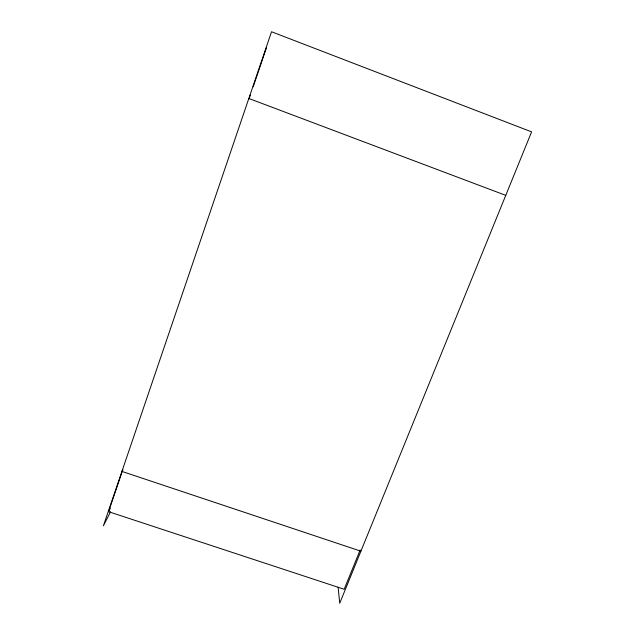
<?xml version="1.0" encoding="UTF-8"?>
<svg xmlns="http://www.w3.org/2000/svg" width="635" height="635" viewBox="0 0 635 635"><rect width="100%" height="100%" fill="white"/><g stroke="black" fill="none" stroke-linecap="round" stroke-linejoin="round"><path stroke-width="0.95" d="M360.172 549.958L344.186 589.264L108.561 511.683L122.873 469.638L121.92 471.408L360.902 551.196M249.412 97.869L250.365 95.075M253.214 86.709L266.517 47.633M110.593 511.754L103.402 525.82L271.526 31.75L531.598 131.866L339.717 603.25L338.106 587.224M108.561 511.683L110.276 508.365M505.754 195.358L248.825 98.473L249.095 98.798"/></g></svg>
